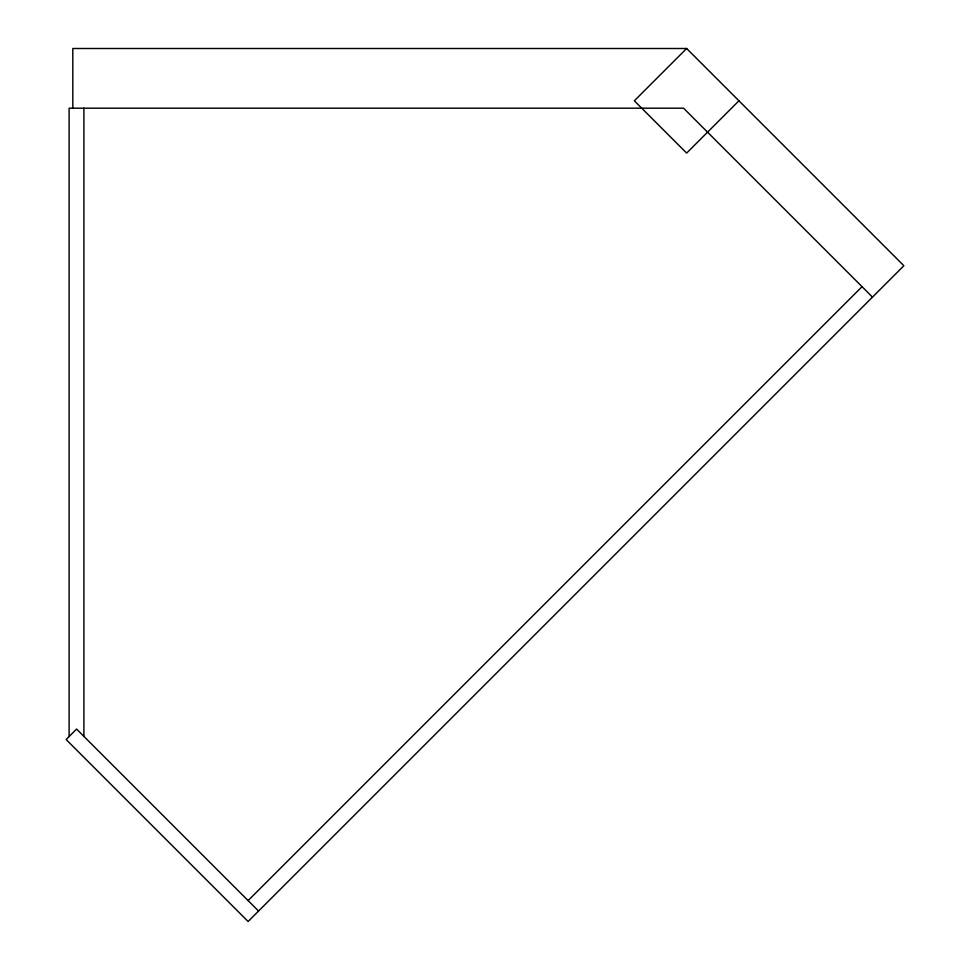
<?xml version="1.0" encoding="UTF-8"?>
<svg xmlns="http://www.w3.org/2000/svg" width="970" height="970" viewBox="0 0 970 970"><rect width="100%" height="100%" fill="white"/><g stroke="black" fill="none" stroke-linecap="round" stroke-linejoin="round"><path stroke-width="1.45" d="M258.566 911.036L76.581 729.064L66.13 739.528L248.102 921.5L903.87 265.731L686.639 48.5L634.344 100.795L686.639 153.09L738.934 100.795M248.102 900.584L862.039 286.647M686.639 48.5L72.811 48.5L72.811 108.191M872.491 297.111L683.583 108.191L69.112 108.191L69.112 736.533M83.905 108.191L83.905 736.388"/></g></svg>
